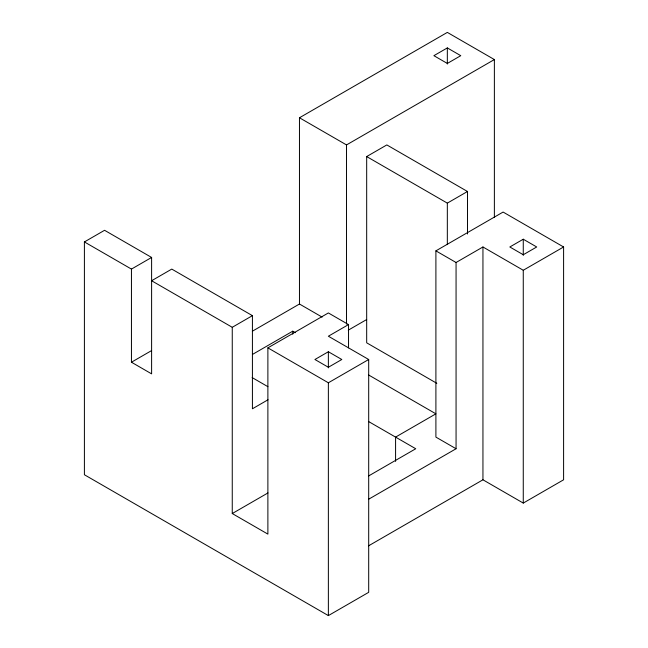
<?xml version="1.0" encoding="UTF-8"?>
<svg xmlns="http://www.w3.org/2000/svg" width="648" height="648" viewBox="0 0 648 648"><rect width="100%" height="100%" fill="white"/><g stroke="black" fill="none" stroke-linecap="round" stroke-linejoin="round"><path stroke-width="0.97" d="M84.402 241.931L104.563 230.291L151.608 257.45L151.608 373.864L131.447 362.216L131.447 269.09L84.402 241.931L84.402 474.749L328.366 615.6L368.696 592.321L368.696 359.502L328.366 336.223L348.535 324.583L348.535 347.863M252.372 331.209L299.465 304.017L299.465 117.766L447.331 32.4L494.375 59.559L494.375 217.469M447.331 47.92L433.885 55.679L447.331 63.439L460.769 55.679L447.331 47.92L447.331 64.047M131.447 269.09L151.608 257.45M299.465 117.766L346.518 144.925L494.375 59.559M436.809 383.308L366.679 342.816L366.679 156.565L386.84 144.925L467.492 191.492L467.492 234.001M131.447 362.216L151.608 350.576M252.42 315.657L171.777 269.09L151.608 280.738L232.259 327.297L252.42 315.657L252.42 408.783L268.037 399.767M366.679 156.565L447.331 203.132L467.492 191.492M252.599 354.359L292.75 331.177L295.366 332.691M232.259 327.297L232.259 513.548L267.883 534.114L267.883 347.863L328.366 312.944L348.535 324.583M563.598 246.977L523.268 270.257L482.946 246.977L456.062 262.497L456.062 448.748L435.901 437.108L435.901 250.857L503.107 212.058L563.598 246.977L563.598 479.795L523.268 503.075L482.946 479.795L368.542 545.843M348.268 330.164L366.679 319.537M328.366 351.743L314.928 359.502L328.366 367.262L341.812 359.502L328.366 351.743L328.366 367.87M523.268 239.217L509.83 246.977L523.268 254.737L536.714 246.977L523.268 239.217L523.268 255.344M267.883 347.863L328.366 382.782L368.696 359.502M232.259 513.548L267.98 492.925M368.607 475.964L415.741 448.748L368.688 421.589M368.639 499.227L456.062 448.748M435.901 250.857L456.062 262.497M299.465 304.017L322.121 317.099M368.688 375.022L435.901 413.829L395.58 437.108L395.58 461.4M252.129 377.573L267.908 386.686M523.268 270.257L523.268 503.075M482.946 246.977L482.946 479.795M447.331 203.132L447.331 244.628M346.518 144.925L346.518 324.097M328.366 382.782L328.366 615.6M292.75 331.177L292.75 334.214"/></g></svg>
